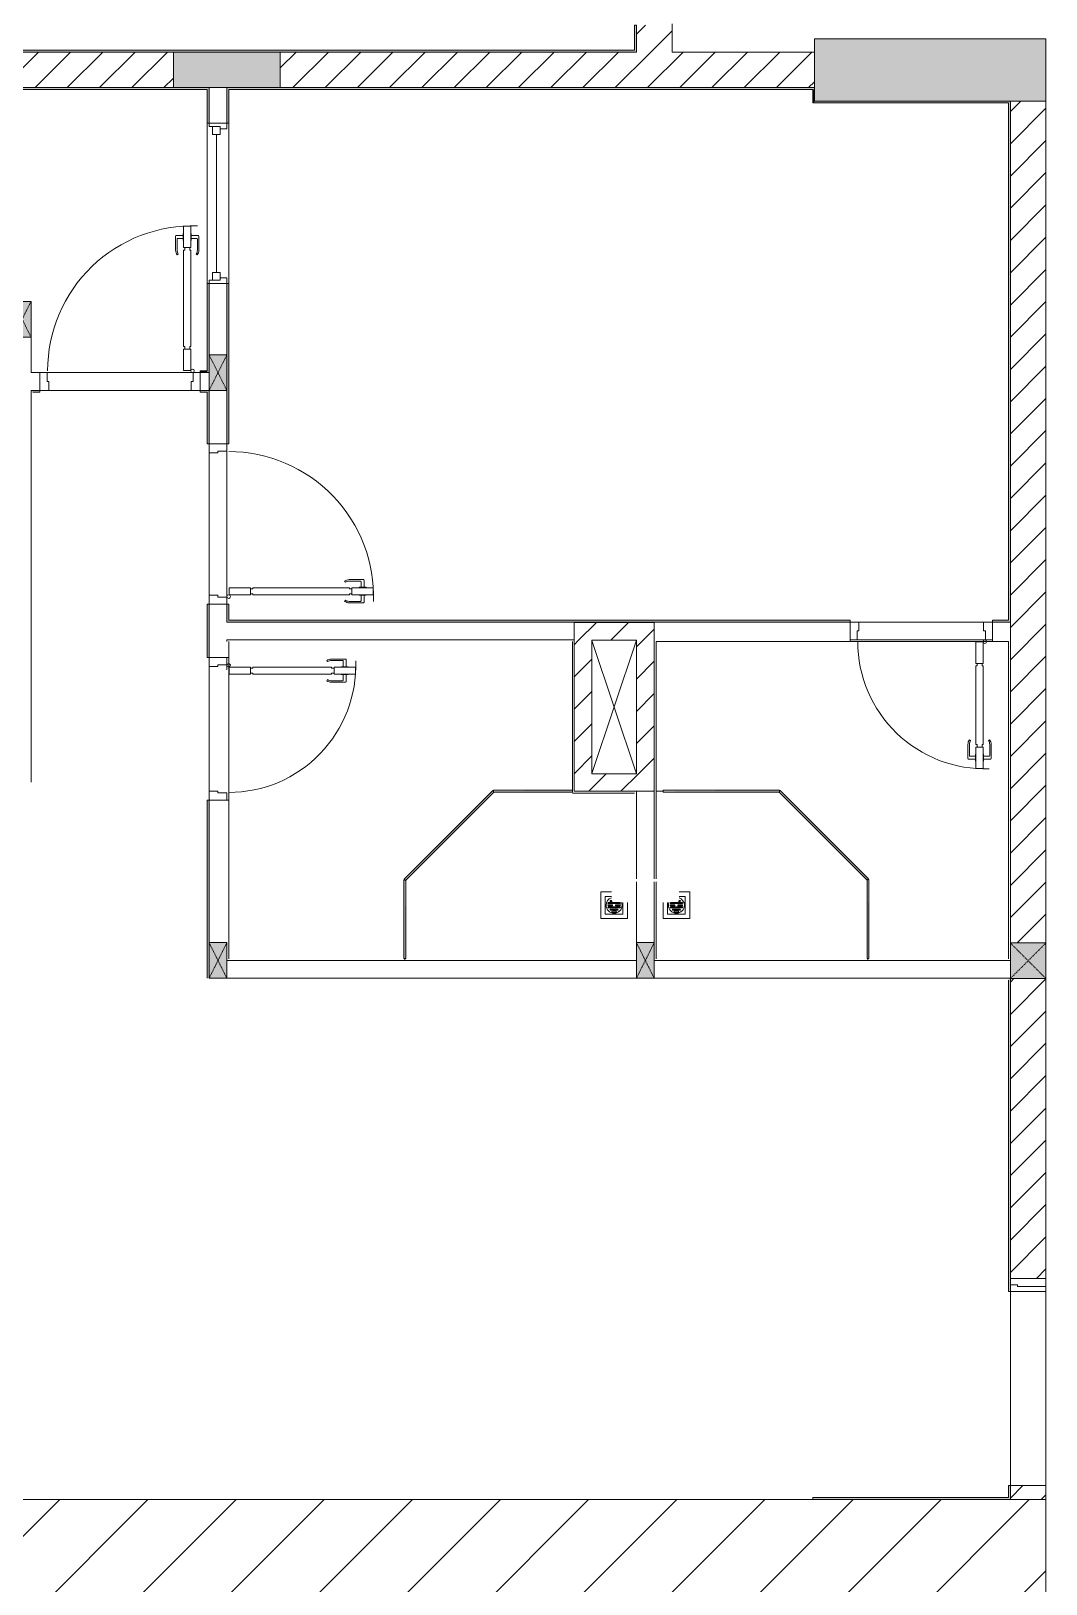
# Model space of a CAD drawing. Header units: millimetres. Extents: x 50254 to 245170, y 481 to 78637.
# Drawn here: x 228568 to 234268, y 61437 to 70155 of the extents above; entities that cross this region are included whole.
import ezdxf

# ---------------------------------------------------------------- set-up
doc = ezdxf.new("R2010")
doc.units = ezdxf.units.MM
doc.linetypes.add('IMPORT-Dash _2_', pattern=[6, 3, -3])
for name, color, linetype, lineweight in [('0-2-1', 53, 'Continuous', 9), ('A-DETL-GENF-6', 20, 'Continuous', 9), ('A-DETL-GENF-7', 53, 'Continuous', 9), ('A-DETL-THIN-2', 151, 'Continuous', 9), ('A-DOOR-5', 53, 'Continuous', 9), ('A-DOOR-FRAM-2', 53, 'Continuous', 9), ('A-FLOR-1-1', 53, 'Continuous', 9), ('A-FLOR-4', 53, 'Continuous', 9), ('A-GLAZ-5', 53, 'Continuous', 9), ('A-GLAZ-CURT-3', 130, 'Continuous', 9), ('A-GLAZ-CURT-4', 53, 'Continuous', 9), ('A-WALL-1-1', 53, 'Continuous', 9), ('A-WALL-7', 53, 'Continuous', 9), ('A-WALL-PATT-3', 53, 'Continuous', 9), ('A-WALL-PATT-4', 130, 'Continuous', 9), ('A_1404_dwg-1', 53, 'Continuous', 9), ('I-WALL-1-1', 53, 'Continuous', 9), ('I-WALL-2', 53, 'Continuous', 9), ('M-EQPM-3', 53, 'Continuous', 9), ('S-COLS-1', 130, 'Continuous', 9), ('S-COLS-10', 130, 'IMPORT-Dash _2_', 9), ('S-COLS-2-1', 53, 'Continuous', 9), ('S-COLS-4-1', 53, 'Continuous', 9), ('S-COLS-9', 53, 'Continuous', 9), ('S-COLS-HDLN-2', 53, 'IMPORT-Dash _2_', 9)]:
    doc.layers.add(name, color=color, linetype=linetype, lineweight=lineweight)
pattern_1 = [(45, (0, 0), (-90.50967, 90.50967), [])]

# ---------------------------------------------------------------- blocks, each defined once
blk = doc.blocks.new('A_1404_dwg_NCV_TKTC_KET CAU_rvt-1-TKTC_MB HOÀN THIỆN SÀN TẦNG 3-4-4819833-KeyPlan-CH1')
at = {"layer": 'S-COLS-1'}
for points in [[(115627.9, 69761.9), (116452.6, 69761.9), (116452.6, 70111.9), (115152.6, 70111.9), (115152.6, 69761.9)], [(111752.6, 69836.9), (112152.6, 69836.9), (112152.6, 70036.9), (111552.6, 70036.9), (111552.6, 69836.9)]]:
    blk.add_hatch(color=256, dxfattribs=at).paths.add_polyline_path(points)
at = {"layer": 'A-FLOR-1-1'}
blk.add_line((113802.1, 66835.3), (114252.1, 66835.3), dxfattribs=at)
at = {"layer": 'S-COLS-2-1'}
for p, q in [((111552.6, 70036.9), (111552.6, 69836.9)), ((112152.6, 69836.9), (112152.6, 70036.9)), ((116452.6, 61911.9), (116252.6, 61911.9))]:
    blk.add_line(p, q, dxfattribs=at)
at = {"layer": 'S-COLS-2-1', "flags": 128}
blk.add_lwpolyline([(116252.6, 69761.9), (116452.6, 69761.9), (116452.6, 70111.9), (115152.6, 70111.9), (115152.6, 69836.9)], dxfattribs=at)
blk = doc.blocks.new('A_1404_dwg_DOOR_CW_01 CANH MO-PANEL KINH - DIW_01-900x2200-CỬA GỖ VÂN LAMINATE-553375-TKTC_MB HOÀN THIỆN SÀN TẦNG 3-4-4819841-KeyPlan-CH1')
at = {"layer": 'A-DETL-GENF-7'}
for p, q in [((49614.6, 40123.9), (49614.6, 40203.4)), ((49657.6, 40207.4), (49618.6, 40207.4)), ((49657.6, 40190.4), (49626.6, 40190.4)), ((49701.6, 40207.4), (49740.6, 40207.4)), ((49701.6, 40190.4), (49732.6, 40190.4)), ((49744.6, 40123.9), (49744.6, 40203.4)), ((49622.6, 40186.4), (49622.6, 40123.9)), ((49622.7, 40098.1), (49629.3, 40102.7)), ((49736.4, 40098.1), (49729.9, 40102.7)), ((49736.6, 40186.4), (49736.6, 40123.9))]:
    blk.add_line(p, q, dxfattribs=at)
at = {"layer": 'A-DETL-GENF-7', "flags": 128}
for points in [[(49657.6, 40179.2), (49659.6, 40179.2), (49659.6, 40218.7), (49657.6, 40218.7)], [(49699.6, 40258.9), (49659.6, 40258.9), (49659.6, 40138.9), (49699.6, 40138.9)], [(49701.6, 40179.2), (49699.6, 40179.2), (49699.6, 40218.7), (49701.6, 40218.7)], [(49665.6, 39582.9), (49659.6, 39582.9), (49659.6, 40124.9), (49665.6, 40124.9), (49665.6, 40138.9), (49693.6, 40138.9), (49693.6, 40124.9), (49699.6, 40124.9), (49699.6, 39582.9), (49693.6, 39582.9), (49693.6, 39568.9), (49665.6, 39568.9)], [(49659.6, 39568.9), (49699.6, 39568.9), (49699.6, 39448.9), (49659.6, 39448.9)]]:
    blk.add_lwpolyline(points, close=True, dxfattribs=at)
at = {"layer": 'A-DETL-GENF-7'}
blk.add_circle((49709.6, 39446.9), 10, dxfattribs=at)
for centre, radius, start, end in [((49709.6, 39446.9), 814, 88, 180), ((49618.6, 40203.4), 4, 90, 180), ((49626.6, 40186.4), 4, 90, 180), ((49732.6, 40186.4), 4, 0, 90), ((49740.6, 40203.4), 4, 0, 90), ((49659.6, 40123.9), 45, 180, 215), ((49659.6, 40123.9), 37, 180, 215), ((49699.6, 40123.9), 37, 325, 0), ((49699.6, 40123.9), 45, 325, 0)]:
    blk.add_arc(centre, radius, start, end, dxfattribs=at)
at = {"layer": 'A-DOOR-5'}
blk.add_line((49709.6, 39436.9), (49684.6, 39436.9), dxfattribs=at)
at = {"layer": 'A-DOOR-5', "flags": 128}
for points in [[(48852.6, 39336.9), (48852.6, 39436.9), (48892.6, 39436.9), (48892.6, 39386.9), (48902.6, 39386.9), (48902.6, 39336.9)], [(49702.6, 39336.9), (49702.6, 39386.9), (49712.6, 39386.9), (49712.6, 39436.9), (49752.6, 39436.9), (49752.6, 39336.9)]]:
    blk.add_lwpolyline(points, close=True, dxfattribs=at)
blk = doc.blocks.new('A_1404_dwg_DOOR_CW_01 CANH MO-PANEL KINH - DIG_02-800x2200-CỬA NHÔM KÍNH-V57-TKTC_MB HOÀN THIỆN SÀN TẦNG 3-4-4819848-KeyPlan-CH1')
at = {"layer": 'A-DETL-GENF-7'}
for p, q in [((75603.6, 31907.4), (75564.6, 31907.4)), ((75647.6, 31907.4), (75686.6, 31907.4)), ((75560.6, 31823.9), (75560.6, 31903.4)), ((75568.6, 31886.4), (75568.6, 31823.9)), ((75603.6, 31890.4), (75572.6, 31890.4)), ((75647.6, 31890.4), (75678.6, 31890.4)), ((75682.6, 31886.4), (75682.6, 31823.9)), ((75690.6, 31823.9), (75690.6, 31903.4)), ((75568.7, 31798.1), (75575.3, 31802.7)), ((75682.4, 31798.1), (75675.9, 31802.7))]:
    blk.add_line(p, q, dxfattribs=at)
at = {"layer": 'A-DETL-GENF-7', "flags": 128}
for points in [[(75603.6, 31879.2), (75605.6, 31879.2), (75605.6, 31918.7), (75603.6, 31918.7)], [(75605.6, 31958.9), (75645.6, 31958.9), (75645.6, 31838.9), (75605.6, 31838.9)], [(75647.6, 31879.2), (75645.6, 31879.2), (75645.6, 31918.7), (75647.6, 31918.7)], [(75639.6, 31382.9), (75645.6, 31382.9), (75645.6, 31824.9), (75639.6, 31824.9), (75639.6, 31838.9), (75611.6, 31838.9), (75611.6, 31824.9), (75605.6, 31824.9), (75605.6, 31382.9), (75611.6, 31382.9), (75611.6, 31368.9), (75639.6, 31368.9)], [(75645.6, 31368.9), (75605.6, 31368.9), (75605.6, 31248.9), (75645.6, 31248.9)]]:
    blk.add_lwpolyline(points, close=True, dxfattribs=at)
at = {"layer": 'A-DETL-GENF-7'}
blk.add_circle((75595.6, 31246.9), 10, dxfattribs=at)
for centre, radius, start, end in [((75564.6, 31903.4), 4, 90, 180), ((75595.6, 31246.9), 714, 360, 92), ((75686.6, 31903.4), 4, 0, 90), ((75605.6, 31823.9), 45, 180, 215), ((75572.6, 31886.4), 4, 90, 180), ((75605.6, 31823.9), 37, 180, 215), ((75645.6, 31823.9), 37, 325, 0), ((75678.6, 31886.4), 4, 0, 90), ((75645.6, 31823.9), 45, 325, 0)]:
    blk.add_arc(centre, radius, start, end, dxfattribs=at)
at = {"layer": 'A-DOOR-5'}
blk.add_line((75595.6, 31236.9), (75620.6, 31236.9), dxfattribs=at)
at = {"layer": 'A-DOOR-5', "flags": 128}
for points in [[(75552.6, 31136.9), (75602.6, 31136.9), (75602.6, 31186.9), (75592.6, 31186.9), (75592.6, 31236.9), (75552.6, 31236.9)], [(76302.6, 31136.9), (76352.6, 31136.9), (76352.6, 31236.9), (76312.6, 31236.9), (76312.6, 31186.9), (76302.6, 31186.9)]]:
    blk.add_lwpolyline(points, close=True, dxfattribs=at)
blk = doc.blocks.new('A_1404_dwg_M_Fixed - 900 x 1400-901190-TKTC_MB HOÀN THIỆN SÀN TẦNG 3-4-4819850-KeyPlan-CH1')
at = {"layer": 'A-GLAZ-5'}
blk.add_line((111793.6, 68800), (111793.6, 69574), dxfattribs=at)
at = {"layer": 'A-GLAZ-5', "flags": 128}
for points in [[(111771.6, 69618), (111771.6, 69574), (111815.6, 69574), (111815.6, 69618), (111752.6, 69618), (111752.6, 69635.8)], [(111815.6, 69605), (111852.6, 69605), (111852.6, 69637)], [(111752.6, 68737), (111752.6, 68756), (111815.6, 68756), (111815.6, 68800), (111771.6, 68800), (111771.6, 68756)], [(111815.6, 68769), (111852.6, 68769), (111852.6, 68737)]]:
    blk.add_lwpolyline(points, dxfattribs=at)
blk = doc.blocks.new('A_1404_dwg_THU NUOC - THU NUOC-V86-TKTC_MB HOÀN THIỆN SÀN TẦNG 3-4-4819887-KeyPlan-CH1')
at = {"layer": 'M-EQPM-3'}
for p, q in [((113995.1, 65262.1), (114059.3, 65262.1)), ((114059.3, 65256.1), (113995.1, 65256.1)), ((113995.1, 65237.7), (114059.3, 65237.7)), ((114059.3, 65231.7), (113995.1, 65231.7)), ((114007.4, 65274.6), (114014.5, 65274.6)), ((114017, 65268.6), (114007.4, 65268.6)), ((114007.4, 65225.2), (114046.9, 65225.2)), ((114046.9, 65219.2), (114007.4, 65219.2)), ((114017.3, 65212.9), (114036.9, 65212.9)), ((114036.9, 65206.9), (114017.3, 65206.9))]:
    blk.add_line(p, q, dxfattribs=at)
at = {"layer": 'M-EQPM-3', "flags": 128}
for points in [[(114102.1, 65262.4), (114102.1, 65171.9), (113952.1, 65171.9), (113952.1, 65321.9), (114012.6, 65321.9)], [(114012.6, 65296.9), (113977.1, 65296.9), (113977.1, 65196.9), (114077.1, 65196.9), (114077.1, 65262.4)], [(113995.1, 65249.7), (114019.1, 65249.7), (114019.1, 65243.7), (113995.1, 65243.7)], [(114059.3, 65243.7), (114035.1, 65243.7), (114035.1, 65249.7), (114059.3, 65249.7)]]:
    blk.add_lwpolyline(points, dxfattribs=at)
at = {"layer": 'M-EQPM-3'}
for centre, radius, start, end in [((114027.1, 65246.9), 45, 109.05182, 180), ((114027.1, 65246.9), 45, 109.05182, 180), ((114027.1, 65246.9), 45, 180, 360), ((114027.1, 65246.9), 45, 180, 360), ((113995.1, 65259.1), 3, 90, 270), ((113995.1, 65246.7), 3, 90, 270), ((113995.1, 65234.7), 3, 90, 270), ((114007.4, 65271.6), 3, 90, 270), ((114007.4, 65222.2), 3, 90, 270), ((114017.3, 65209.9), 3, 90, 270), ((114036.9, 65209.9), 3, 270, 90), ((114046.9, 65222.2), 3, 270, 90), ((114059.3, 65259.1), 3, 270, 90), ((114059.3, 65246.7), 3, 270, 90), ((114059.3, 65234.7), 3, 270, 90), ((114027.1, 65246.9), 45, 0, 20.24068), ((114027.1, 65246.9), 45, 0, 20.24068)]:
    blk.add_arc(centre, radius, start, end, dxfattribs=at)
blk = doc.blocks.new('A_1404_dwg_THU NUOC - THU NUOC-V87-TKTC_MB HOÀN THIỆN SÀN TẦNG 3-4-4819888-KeyPlan-CH1')
at = {"layer": 'M-EQPM-3'}
for p, q in [((114345, 65262.1), (114409.2, 65262.1)), ((114409.2, 65256.1), (114345, 65256.1)), ((114345, 65237.7), (114409.2, 65237.7)), ((114409.2, 65231.7), (114345, 65231.7)), ((114357.4, 65225.2), (114396.9, 65225.2)), ((114396.9, 65219.2), (114357.4, 65219.2)), ((114367.3, 65212.9), (114386.9, 65212.9)), ((114396.9, 65268.6), (114388.1, 65268.6)), ((114390.6, 65274.6), (114396.9, 65274.6)), ((114386.9, 65206.9), (114367.3, 65206.9))]:
    blk.add_line(p, q, dxfattribs=at)
at = {"layer": 'M-EQPM-3', "flags": 128}
for points in [[(114302.1, 65262.4), (114302.1, 65171.9), (114452.1, 65171.9), (114452.1, 65321.9), (114392.6, 65321.9)], [(114327.1, 65262.4), (114327.1, 65196.9), (114427.1, 65196.9), (114427.1, 65296.9), (114392.6, 65296.9)], [(114345, 65249.7), (114369.1, 65249.7), (114369.1, 65243.7), (114345, 65243.7)], [(114409.2, 65243.7), (114385.1, 65243.7), (114385.1, 65249.7), (114409.2, 65249.7)]]:
    blk.add_lwpolyline(points, dxfattribs=at)
at = {"layer": 'M-EQPM-3'}
for centre, radius, start, end in [((114377.1, 65246.9), 45, 159.75932, 180), ((114377.1, 65246.9), 45, 159.75932, 180), ((114377.1, 65246.9), 45, 180, 0), ((114377.1, 65246.9), 45, 180, 0), ((114345, 65259.1), 3, 90, 270), ((114345, 65246.7), 3, 90, 270), ((114345, 65234.7), 3, 90, 270), ((114357.4, 65222.2), 3, 90, 270), ((114367.3, 65209.9), 3, 90, 270), ((114386.9, 65209.9), 3, 270, 90), ((114377.1, 65246.9), 45, 0, 69.76837), ((114377.1, 65246.9), 45, 0, 69.76837), ((114396.9, 65271.6), 3, 270, 90), ((114396.9, 65222.2), 3, 270, 90), ((114409.2, 65259.1), 3, 270, 90), ((114409.2, 65246.7), 3, 270, 90), ((114409.2, 65234.7), 3, 270, 90)]:
    blk.add_arc(centre, radius, start, end, dxfattribs=at)
blk = doc.blocks.new('A_1404_dwg_System Panel - Glazed-901207-TKTC_MB HOÀN THIỆN SÀN TẦNG 3-4-4819890-KeyPlan-CH1')
at = {"layer": 'A-GLAZ-CURT-3'}
blk.add_hatch(color=256, dxfattribs=at).paths.add_polyline_path([(115456.1, 64947.3), (115457.6, 64947.3), (115452.6, 65391.6), (115447.6, 65388), (115447.6, 64947.3)])
at = {"layer": 'A-GLAZ-CURT-4'}
blk.add_line((115457.6, 64947.3), (115457.6, 65391.6), dxfattribs=at)
at = {"layer": 'A-GLAZ-CURT-4', "flags": 128}
blk.add_lwpolyline([(115447.6, 65389.5), (115447.6, 64947.3), (115457.6, 64947.3)], dxfattribs=at)
blk = doc.blocks.new('A_1404_dwg_System Panel - Glazed-579379-TKTC_MB HOÀN THIỆN SÀN TẦNG 3-4-4819872-KeyPlan-CH1')
at = {"layer": 'A-GLAZ-CURT-3'}
blk.add_hatch(color=256, dxfattribs=at).paths.add_polyline_path([(115447.6, 65389.5), (115452.6, 65391.6), (115456.1, 65395.1), (114956.3, 65886.9), (114956.8, 65880.3), (115218.7, 65618.4)])
at = {"layer": 'A-GLAZ-CURT-4'}
blk.add_line((115456.1, 65395.1), (114960.3, 65890.9), dxfattribs=at)
at = {"layer": 'A-GLAZ-CURT-4', "flags": 128}
blk.add_lwpolyline([(114954.7, 65882.4), (115449, 65388), (115456.1, 65395.1)], dxfattribs=at)
blk = doc.blocks.new('A_1404_dwg_System Panel - Glazed-901208-TKTC_MB HOÀN THIỆN SÀN TẦNG 3-4-4819891-KeyPlan-CH1')
at = {"layer": 'A-GLAZ-CURT-3'}
blk.add_hatch(color=256, dxfattribs=at).paths.add_polyline_path([(114953.2, 65882.4), (114956.8, 65887.4), (114953.2, 65892.4), (114302.1, 65886.9), (114302.1, 65882.4)])
at = {"layer": 'A-GLAZ-CURT-4', "flags": 128}
blk.add_lwpolyline([(114956.8, 65892.4), (114302.1, 65892.4), (114302.1, 65882.4), (114956.8, 65882.4)], close=True, dxfattribs=at)
blk = doc.blocks.new('A_1404_dwg_System Panel - Glazed-901209-TKTC_MB HOÀN THIỆN SÀN TẦNG 3-4-4819892-KeyPlan-CH1')
at = {"layer": 'A-GLAZ-CURT-3'}
blk.add_hatch(color=256, dxfattribs=at).paths.add_polyline_path([(112848.6, 64947.3), (112857.1, 64947.3), (112852.1, 65389.3), (112847.1, 65389.3), (112847.1, 64947.3)])
at = {"layer": 'A-GLAZ-CURT-4'}
blk.add_line((112857.1, 64947.3), (112857.1, 65387.2), dxfattribs=at)
at = {"layer": 'A-GLAZ-CURT-4', "flags": 128}
blk.add_lwpolyline([(112847.1, 65389.3), (112847.1, 64947.3), (112857.1, 64947.3)], dxfattribs=at)
blk = doc.blocks.new('A_1404_dwg_System Panel - Glazed-579637-TKTC_MB HOÀN THIỆN SÀN TẦNG 3-4-4819875-KeyPlan-CH1')
at = {"layer": 'A-GLAZ-CURT-3'}
blk.add_hatch(color=256, dxfattribs=at).paths.add_polyline_path([(112857.1, 65387.2), (113350.2, 65887.4), (113346.7, 65890.9), (112852.1, 65389.3), (112857.1, 65389.3)])
at = {"layer": 'A-GLAZ-CURT-4'}
blk.add_line((112855.7, 65385.7), (113352.3, 65882.4), dxfattribs=at)
at = {"layer": 'A-GLAZ-CURT-4', "flags": 128}
blk.add_lwpolyline([(113346.7, 65890.9), (112848.6, 65392.8), (112855.7, 65385.7)], dxfattribs=at)
blk = doc.blocks.new('A_1404_dwg_System Panel - Glazed-901201-TKTC_MB HOÀN THIỆN SÀN TẦNG 3-4-4819876-KeyPlan-CH1')
at = {"layer": 'A-GLAZ-CURT-3'}
blk.add_hatch(color=256, dxfattribs=at).paths.add_polyline_path([(113353.8, 65882.4), (113792.6, 65882.4), (113792.6, 65892.4), (113350.2, 65887.4), (113352.3, 65882.4)])
at = {"layer": 'A-GLAZ-CURT-4', "flags": 128}
blk.add_lwpolyline([(113350.2, 65882.4), (113792.6, 65882.4), (113792.6, 65892.4), (113350.2, 65892.4)], close=True, dxfattribs=at)
blk = doc.blocks.new('A_1404_dwg_G1_SOF - BO TRU - 100x200-745959-TKTC_MB HOÀN THIỆN SÀN TẦNG 3-4-4819847-KeyPlan-CH1')
at = {"layer": 'S-COLS-1'}
blk.add_hatch(color=256, dxfattribs=at).paths.add_polyline_path([(111052.6, 40036.9), (111052.6, 40236.9), (110952.6, 40236.9), (110952.6, 40036.9)])
at = {"layer": 'S-COLS-9', "flags": 128}
blk.add_lwpolyline([(110952.6, 40036.9), (111052.6, 40036.9), (111052.6, 40236.9), (110952.6, 40236.9)], close=True, dxfattribs=at)
at = {"layer": 'S-COLS-HDLN-2'}
for p, q in [((110952.6, 40036.9), (111052.6, 40236.9)), ((111052.6, 40036.9), (110952.6, 40236.9))]:
    blk.add_line(p, q, dxfattribs=at)
blk = doc.blocks.new('A_1404_dwg_DOOR_CW_01 CANH MO-PANEL KINH - DIG_01-900x2200-CỬA NHÔM KÍNH-901215-TKTC_MB HOÀN THIỆN SÀN TẦNG 3-4-4819898-KeyPlan-CH1')
at = {"layer": 'A-DETL-GENF-7'}
for p, q in [((37864.6, 68823.9), (37864.6, 68903.4)), ((37907.6, 68907.4), (37868.6, 68907.4)), ((37872.6, 68886.4), (37872.6, 68823.9)), ((37907.6, 68890.4), (37876.6, 68890.4)), ((37951.6, 68907.4), (37990.6, 68907.4)), ((37951.6, 68890.4), (37982.6, 68890.4)), ((37986.6, 68886.4), (37986.6, 68823.9)), ((37994.6, 68823.9), (37994.6, 68903.4)), ((37872.7, 68798.1), (37879.3, 68802.7)), ((37986.4, 68798.1), (37979.9, 68802.7))]:
    blk.add_line(p, q, dxfattribs=at)
at = {"layer": 'A-DETL-GENF-7', "flags": 128}
for points in [[(37949.6, 68958.9), (37909.6, 68958.9), (37909.6, 68838.9), (37949.6, 68838.9)], [(37907.6, 68879.2), (37909.6, 68879.2), (37909.6, 68918.7), (37907.6, 68918.7)], [(37951.6, 68879.2), (37949.6, 68879.2), (37949.6, 68918.7), (37951.6, 68918.7)], [(37915.6, 68282.9), (37909.6, 68282.9), (37909.6, 68824.9), (37915.6, 68824.9), (37915.6, 68838.9), (37943.6, 68838.9), (37943.6, 68824.9), (37949.6, 68824.9), (37949.6, 68282.9), (37943.6, 68282.9), (37943.6, 68268.9), (37915.6, 68268.9)], [(37909.6, 68268.9), (37949.6, 68268.9), (37949.6, 68148.9), (37909.6, 68148.9)]]:
    blk.add_lwpolyline(points, close=True, dxfattribs=at)
at = {"layer": 'A-DETL-GENF-7'}
blk.add_circle((37959.6, 68146.9), 10, dxfattribs=at)
for centre, radius, start, end in [((37959.6, 68146.9), 814, 88, 180), ((37868.6, 68903.4), 4, 90, 180), ((37876.6, 68886.4), 4, 90, 180), ((37982.6, 68886.4), 4, 0, 90), ((37990.6, 68903.4), 4, 0, 90), ((37909.6, 68823.9), 45, 180, 215), ((37909.6, 68823.9), 37, 180, 215), ((37949.6, 68823.9), 37, 325, 0), ((37949.6, 68823.9), 45, 325, 0)]:
    blk.add_arc(centre, radius, start, end, dxfattribs=at)
at = {"layer": 'A-DOOR-5'}
blk.add_line((37959.6, 68136.9), (37934.6, 68136.9), dxfattribs=at)
at = {"layer": 'A-DOOR-5', "flags": 128}
for points in [[(37102.6, 68036.9), (37102.6, 68136.9), (37142.6, 68136.9), (37142.6, 68086.9), (37152.6, 68086.9), (37152.6, 68036.9)], [(37952.6, 68036.9), (37952.6, 68086.9), (37962.6, 68086.9), (37962.6, 68136.9), (38002.6, 68136.9), (38002.6, 68036.9)]]:
    blk.add_lwpolyline(points, close=True, dxfattribs=at)
blk = doc.blocks.new('A_1404_dwg_NCV_TKTC_TANG 3 - 4_rvt-1-TKTC_MB HOÀN THIỆN SÀN TẦNG 3-4-4819943-KeyPlan-CH1')
at = {"layer": 'A-WALL-PATT-4'}
h = blk.add_hatch(color=256, dxfattribs=at)
h.paths.add_polyline_path([(114142.6, 70036.9), (114152.6, 70036.9), (114152.6, 70187.4), (114142.6, 70187.4), (114142.6, 70046.9)])
h.paths.add_polyline_path([(114142.6, 71277.4), (114152.6, 71277.4), (114152.6, 73236.9), (114142.6, 73236.9), (114142.6, 71285.3)])
for points in [[(110342.6, 70036.9), (114142.6, 70036.9), (114142.6, 70046.9), (108162.6, 70046.9), (108162.6, 70036.9), (109764.9, 70036.9)], [(109764.9, 69826.9), (111752.6, 69826.9), (111752.6, 69836.9), (108152.6, 69836.9), (108152.6, 69826.9), (108162.6, 69826.9)], [(114352.6, 69826.9), (115152.6, 69826.9), (115152.6, 69836.9), (111852.6, 69836.9), (111852.6, 69826.9), (114152.6, 69826.9)], [(115142.6, 69751.9), (115152.6, 69751.9), (115152.6, 69826.9), (115142.6, 69826.9), (115142.6, 69761.9)], [(116242.6, 69751.9), (116242.6, 69761.9), (115152.6, 69761.9), (115152.6, 69751.9), (115627.9, 69751.9)], [(116242.6, 66846.9), (116252.6, 66846.9), (116252.6, 69761.9), (116242.6, 69761.9), (116242.6, 69658.8)], [(111742.6, 68236.9), (111742.6, 68246.9), (111702.6, 68246.9), (111702.6, 68236.9)], [(116242.6, 61911.9), (116242.6, 61921.9), (115142.6, 61921.9), (115142.6, 61911.9), (115627.9, 61911.9)], [(115152.6, 61911.9), (115152.6, 61911.9), (115142.6, 61911.9)]]:
    blk.add_hatch(color=256, dxfattribs=at).paths.add_polyline_path(points)
h = blk.add_hatch(color=256, dxfattribs=at)
h.paths.add_polyline_path([(111752.6, 68236.9), (111752.5, 68737), (111742.6, 68737), (111742.6, 68236.9), (111752.5, 68236.9)])
h.paths.add_polyline_path([(111752.6, 69637), (111752.6, 69826.9), (111742.6, 69826.9), (111742.6, 69637), (111752.5, 69637)])
h = blk.add_hatch(color=256, dxfattribs=at)
h.paths.add_polyline_path([(111852.6, 66846.9), (111862.6, 66846.9), (111862.6, 66937), (111852.6, 66937)])
h.paths.add_polyline_path([(111852.6, 67837), (111862.6, 67837), (111862.6, 68737), (111852.6, 68737), (111852.6, 68136.9)])
h.paths.add_polyline_path([(111852.6, 69637), (111862.6, 69637), (111862.6, 69826.9), (111852.6, 69826.9), (111852.6, 69658.8)])
h = blk.add_hatch(color=256, dxfattribs=at)
h.paths.add_polyline_path([(111742.6, 68127), (111742.6, 68137), (111702.6, 68136.8), (111702.6, 68127)])
h.paths.add_polyline_path([(110802.6, 68127), (110802.6, 68137), (110752.6, 68134.5), (110752.6, 68127)])
h = blk.add_hatch(color=256, dxfattribs=at)
h.paths.add_polyline_path([(111752.5, 64836.9), (111752.5, 65837.4), (111742.6, 65837.4), (111742.6, 64836.9), (111752.2, 64836.9)])
h.paths.add_polyline_path([(111742.6, 66637.4), (111752.6, 66637.4), (111752.5, 66937), (111742.6, 66937)])
h.paths.add_polyline_path([(111752.6, 67837), (111752.5, 68137), (111742.6, 68136.9), (111742.6, 67837), (111752.5, 67837)])
h = blk.add_hatch(color=256, dxfattribs=at)
h.paths.add_polyline_path([(116242.6, 66836.9), (116252.6, 66836.9), (116252.6, 66846.9), (116152.6, 66846.9), (116152.6, 66836.9)])
h.paths.add_polyline_path([(111862.6, 66836.9), (115352.6, 66836.9), (115352.6, 66846.9), (111852.6, 66846.9), (111852.6, 66836.9)])
h = blk.add_hatch(color=256, dxfattribs=at)
h.paths.add_polyline_path([(116252.6, 61911.9), (116252.6, 61989.4), (116242.6, 61989.4), (116242.6, 61911.9)])
h.paths.add_polyline_path([(116244, 63079.4), (116252.6, 63079.4), (116252.6, 64836.9), (116242.6, 64835.3), (116242.6, 63079.4)])
at = {"layer": 'A-FLOR-4'}
for p, q in [((111652.6, 68136.9), (110852.6, 68136.9)), ((111752.6, 66987), (111752.6, 67787)), ((111852.6, 67797), (111852.6, 66977)), ((116102.6, 66837), (115402.6, 66837)), ((115402.6, 66836.9), (116102.6, 66836.9)), ((113802.6, 66726.9), (113802.6, 66736.9)), ((115392.6, 66737), (116112.6, 66737)), ((111752.6, 65887.4), (111752.6, 66587.4)), ((114152.6, 65886.9), (114142.6, 65886.9)), ((114262.6, 65886.9), (114302.1, 65886.9)), ((112852.6, 64936.9), (112852.6, 64947.3)), ((115452.6, 64947.3), (115452.6, 64936.9))]:
    blk.add_line(p, q, dxfattribs=at)
at = {"layer": 'A-FLOR-4', "flags": 128}
blk.add_lwpolyline([(116252.6, 61989.4), (116452.5, 61989.4), (116452.5, 63079.4), (116252.6, 63079.4), (116252.6, 61989.4), (116252.6, 63079.4)], dxfattribs=at)
at = {"layer": 'A-WALL-1-1'}
for p, q in [((111752.6, 69637), (111852.6, 69637)), ((111852.6, 68737), (111752.6, 68737)), ((115352.6, 66736.9), (115352.6, 66836.9)), ((116152.6, 66836.9), (116152.6, 66736.9)), ((116252.6, 66736.9), (116252.6, 66836.9)), ((114152.6, 65379.4), (114152.6, 65036.9)), ((114252.6, 65036.9), (114252.6, 65379.4)), ((114152.6, 64936.9), (111852.6, 64936.9)), ((116252.6, 64936.9), (114252.6, 64936.9)), ((116252.6, 64836.9), (116252.6, 64936.9)), ((111852.5, 64836.9), (114152.6, 64836.9)), ((114252.6, 64836.9), (116252.6, 64836.9))]:
    blk.add_line(p, q, dxfattribs=at)
at = {"layer": 'A-WALL-1-1', "flags": 128}
for points in [[(111852.6, 69826.9), (111852.6, 69836.9), (111752.6, 69836.9), (111752.6, 69826.9)], [(110802.6, 68136.9), (110802.6, 68236.9), (110762.6, 68236.9)], [(111752.6, 68236.9), (111702.6, 68236.9), (111702.6, 68136.9)], [(111742.6, 68136.9), (111752.6, 68136.9), (111752.6, 67837), (111852.6, 67837)], [(111852.6, 66937), (111752.6, 66937), (111752.6, 66637.4), (111852.6, 66637.4)], [(111852.6, 66726.9), (111852.6, 66736.9), (113802.1, 66736.9), (113802.1, 66836.9), (111852.6, 66836.9), (111852.6, 66846.9)], [(114252.1, 66836.9), (114252.1, 66736.9), (114252.6, 66736.9)], [(111852.6, 65837.4), (111752.6, 65837.4), (111752.6, 65036.9)], [(114252.6, 65395.6), (114252.6, 65886.9), (114152.6, 65886.9), (114152.6, 65395.6)]]:
    blk.add_lwpolyline(points, dxfattribs=at)
at = {"layer": 'A-WALL-7'}
for p, q in [((111752.6, 69826.9), (111752.6, 69637)), ((111852.6, 69637), (111852.6, 69826.9)), ((111752.6, 68737), (111752.6, 68336.9)), ((111852.6, 68336.9), (111852.6, 68737)), ((110842.6, 68236.9), (111662.6, 68236.9)), ((110752.6, 68137), (110752.6, 68127)), ((111652.6, 68136.9), (110852.6, 68136.9)), ((111702.6, 68136.9), (111742.6, 68136.9)), ((111852.6, 67837), (111852.6, 68136.9)), ((111752.6, 66987), (111752.6, 67787)), ((111852.6, 67797), (111852.6, 66977)), ((111852.6, 66846.9), (111852.6, 66937)), ((115352.6, 66836.9), (114252.1, 66836.9)), ((115402.6, 66836.9), (116102.6, 66836.9)), ((116252.6, 66836.9), (116152.6, 66836.9)), ((111752.6, 65887.4), (111752.6, 66587.4))]:
    blk.add_line(p, q, dxfattribs=at)
at = {"layer": 'A-WALL-7', "flags": 128}
for points in [[(110762.6, 68236.9), (110752.6, 68236.9), (110752.6, 68247), (110752.6, 68436.9)], [(110752.6, 65937.4), (110752.6, 68127), (110752.6, 68136.9), (110802.6, 68136.9)]]:
    blk.add_lwpolyline(points, dxfattribs=at)
at = {"layer": 'I-WALL-1-1'}
for p, q in [((111752.6, 68137), (111742.6, 68137)), ((113792.6, 66726.9), (113792.6, 65892.4)), ((113792.6, 65876.9), (114142.6, 65876.9)), ((114252.6, 65379.4), (114252.6, 65036.9)), ((114262.6, 64946.9), (114262.6, 65378.9)), ((116252.6, 64936.9), (116252.6, 65035.3)), ((111852.6, 64936.9), (111862.6, 64936.9)), ((114252.6, 64936.9), (114262.6, 64936.9)), ((116242.6, 64936.9), (116252.6, 64936.9)), ((116252.6, 64836.9), (116242.6, 64836.9))]:
    blk.add_line(p, q, dxfattribs=at)
at = {"layer": 'I-WALL-1-1', "flags": 128}
for points in [[(108162.6, 70046.9), (108162.6, 70111.9), (108162.6, 70121.9), (107452.6, 70121.9), (107442.6, 70121.9), (107442.6, 70046.9), (107362.6, 70046.9), (107362.6, 70362.4), (107352.6, 70362.4), (107352.6, 70046.9), (107352.6, 70036.9), (107452.6, 70036.9), (107452.6, 70046.9), (107452.6, 70111.9), (108152.6, 70111.9), (108152.6, 70036.9), (108162.6, 70036.9), (114142.6, 70036.9), (114152.6, 70036.9), (114152.6, 70187.4), (114142.6, 70187.4), (114142.6, 70046.9)], [(111752.6, 66637.4), (111752.6, 66937), (111742.6, 66937), (111742.6, 66637.4)]]:
    blk.add_lwpolyline(points, close=True, dxfattribs=at)
for points in [[(111752.6, 69826.9), (111752.6, 69836.9), (108152.6, 69836.9), (108152.6, 69826.9), (108152.6, 69761.9), (107652.6, 69761.9), (107652.6, 69751.9), (108152.6, 69751.9), (108162.6, 69751.9), (108162.6, 69826.9), (111742.6, 69826.9), (111742.6, 69637), (111752.6, 69637)], [(116252.6, 66836.9), (116252.6, 66846.9), (116252.6, 69761.9), (116242.6, 69761.9), (115152.6, 69761.9), (115152.6, 69826.9), (115152.6, 69836.9), (111852.6, 69836.9), (111852.6, 69826.9)], [(111852.6, 69637), (111862.6, 69637), (111862.6, 69826.9), (115142.6, 69826.9), (115142.6, 69751.9), (115152.6, 69751.9), (116242.6, 69751.9), (116242.6, 66846.9), (116152.6, 66846.9), (116152.6, 66836.9)], [(111752.6, 68737), (111742.6, 68737), (111742.6, 68246.9), (111702.6, 68246.9), (111702.6, 68236.9), (111742.6, 68236.9), (111752.6, 68236.9)], [(111852.6, 67837), (111862.6, 67837), (111862.6, 68737), (111852.6, 68737)], [(110762.6, 68127), (110802.6, 68127), (110802.6, 68137)], [(111702.6, 68137), (111702.6, 68127), (111742.6, 68127), (111742.6, 67837), (111752.6, 67837), (111752.6, 68136.9)], [(115352.6, 66836.9), (115352.6, 66846.9), (111862.6, 66846.9), (111862.6, 66937), (111852.6, 66937)], [(111852.6, 66846.9), (111852.6, 66836.9), (114252.1, 66836.9)], [(111852.6, 66637.4), (111862.6, 66637.4), (111862.6, 66726.9)], [(114142.6, 65886.9), (113802.6, 65886.9), (113802.6, 66726.9)], [(114252.6, 66736.9), (114252.6, 66726.9), (114252.6, 65395.6)], [(114262.6, 65395.9), (114262.6, 66726.9), (115352.6, 66726.9), (115352.6, 66736.9)], [(116152.6, 66736.9), (116152.6, 66726.9), (116242.6, 66726.9), (116242.6, 64946.9)], [(116252.6, 65035.3), (116252.6, 66726.9), (116252.6, 66736.9)], [(111752.6, 65036.9), (111752.6, 65837.4), (111742.6, 65837.4), (111742.6, 64836.9)], [(111862.6, 64946.9), (111862.6, 65837.4), (111852.6, 65837.4)], [(116242.6, 64826.9), (116242.6, 63079.4), (116252.6, 63079.4), (116252.6, 64835.3)], [(115152.6, 61911.9), (116242.6, 61911.9), (116252.6, 61911.9), (116252.6, 61989.4), (116242.6, 61989.4), (116242.6, 61921.9), (115142.6, 61921.9), (115142.6, 61911.9)]]:
    blk.add_lwpolyline(points, dxfattribs=at)
at = {"layer": 'I-WALL-2'}
for p, q in [((111752.6, 69637), (111752.6, 69826.9)), ((111852.6, 69826.9), (111852.6, 69637)), ((111742.6, 68737), (111742.6, 69637)), ((111862.6, 69637), (111862.6, 68737)), ((111752.6, 68336.9), (111752.6, 68737)), ((111852.6, 68737), (111852.6, 68336.9)), ((110802.6, 68137), (110752.6, 68137)), ((111742.6, 68137), (111702.6, 68137)), ((111852.6, 68136.9), (111852.6, 67837)), ((111852.6, 66937), (111852.6, 66846.9)), ((114252.1, 66836.9), (115352.6, 66836.9)), ((116152.6, 66836.9), (116252.6, 66836.9)), ((116152.6, 66726.9), (115352.6, 66726.9)), ((111862.6, 66637.4), (111862.6, 65837.4))]:
    blk.add_line(p, q, dxfattribs=at)
for name, p in [('A_1404_dwg_M_Fixed - 900 x 1400-901190-TKTC_MB HOÀN THIỆN SÀN TẦNG 3-4-4819850-KeyPlan-CH1', (0, 0)), ('A_1404_dwg_DOOR_CW_01 CANH MO-PANEL KINH - DIG_01-900x2200-CỬA NHÔM KÍNH-901215-TKTC_MB HOÀN THIỆN SÀN TẦNG 3-4-4819898-KeyPlan-CH1', (73700, 100)), ('A_1404_dwg_System Panel - Glazed-579637-TKTC_MB HOÀN THIỆN SÀN TẦNG 3-4-4819875-KeyPlan-CH1', (0, 0)), ('A_1404_dwg_System Panel - Glazed-901201-TKTC_MB HOÀN THIỆN SÀN TẦNG 3-4-4819876-KeyPlan-CH1', (0, 0)), ('A_1404_dwg_System Panel - Glazed-901208-TKTC_MB HOÀN THIỆN SÀN TẦNG 3-4-4819891-KeyPlan-CH1', (0, 0)), ('A_1404_dwg_System Panel - Glazed-579379-TKTC_MB HOÀN THIỆN SÀN TẦNG 3-4-4819872-KeyPlan-CH1', (0, 0)), ('A_1404_dwg_System Panel - Glazed-901209-TKTC_MB HOÀN THIỆN SÀN TẦNG 3-4-4819892-KeyPlan-CH1', (0, 0)), ('A_1404_dwg_System Panel - Glazed-901207-TKTC_MB HOÀN THIỆN SÀN TẦNG 3-4-4819890-KeyPlan-CH1', (0, 0)), ('A_1404_dwg_THU NUOC - THU NUOC-V86-TKTC_MB HOÀN THIỆN SÀN TẦNG 3-4-4819887-KeyPlan-CH1', (0, 0)), ('A_1404_dwg_THU NUOC - THU NUOC-V87-TKTC_MB HOÀN THIỆN SÀN TẦNG 3-4-4819888-KeyPlan-CH1', (0, 0))]:
    blk.add_blockref(name, p)
for name, p, rotation in [('A_1404_dwg_G1_SOF - BO TRU - 100x200-745959-TKTC_MB HOÀN THIỆN SÀN TẦNG 3-4-4819847-KeyPlan-CH1', (221705.1, 108673.9), 180), ('A_1404_dwg_G1_SOF - BO TRU - 100x200-745959-TKTC_MB HOÀN THIỆN SÀN TẦNG 3-4-4819847-KeyPlan-CH1', (222805.1, 108373.9), 180), ('A_1404_dwg_DOOR_CW_01 CANH MO-PANEL KINH - DIW_01-900x2200-CỬA GỖ VÂN LAMINATE-553375-TKTC_MB HOÀN THIỆN SÀN TẦNG 3-4-4819841-KeyPlan-CH1', (72415.6, 116689.5), 270), ('A_1404_dwg_DOOR_CW_01 CANH MO-PANEL KINH - DIG_02-800x2200-CỬA NHÔM KÍNH-V57-TKTC_MB HOÀN THIỆN SÀN TẦNG 3-4-4819848-KeyPlan-CH1', (191705.1, 97973.9), 180), ('A_1404_dwg_DOOR_CW_01 CANH MO-PANEL KINH - DIG_02-800x2200-CỬA NHÔM KÍNH-V57-TKTC_MB HOÀN THIỆN SÀN TẦNG 3-4-4819848-KeyPlan-CH1', (80615.6, 142189.9), 270), ('A_1404_dwg_G1_SOF - BO TRU - 100x200-745959-TKTC_MB HOÀN THIỆN SÀN TẦNG 3-4-4819847-KeyPlan-CH1', (222805.1, 105073.9), 180), ('A_1404_dwg_G1_SOF - BO TRU - 100x200-745959-TKTC_MB HOÀN THIỆN SÀN TẦNG 3-4-4819847-KeyPlan-CH1', (225205.1, 105073.9), 180)]:
    blk.add_blockref(name, p, dxfattribs=dict(rotation=rotation))
blk = doc.blocks.new('A_1404_dwg_FD_05 - FD_05-1000x2200mm-835433-TKTC_MB HOÀN THIỆN SÀN TẦNG 3-4-4819961-KeyPlan-CH1')
at = {"layer": 'A-DOOR-FRAM-2'}
blk.add_line((116452.6, 62106.9), (116452.6, 62061.9), dxfattribs=at)
at = {"layer": 'A-DOOR-FRAM-2', "flags": 128}
blk.add_lwpolyline([(116252.6, 63151.9), (116452.6, 63151.9), (116452.6, 63106.9), (116292.6, 63106.9), (116292.6, 63116.9), (116252.6, 63116.9)], dxfattribs=at)
blk = doc.blocks.new('A_1404_dwg_G1_SOF - BO TRU - 200x200-V48-TKTC_MB HOÀN THIỆN SÀN TẦNG 3-4-4820028-KeyPlan-CH1')
at = {"layer": 'S-COLS-10'}
blk.add_hatch(color=256, dxfattribs=at).paths.add_polyline_path([(116287, 64835.3), (116452.5, 64836.9), (116449.7, 65035.3), (116252.6, 65035.3), (116252.6, 64835.3)])
at = {"layer": 'S-COLS-4-1', "flags": 128}
blk.add_lwpolyline([(116252.6, 65035.3), (116452.5, 65035.3), (116452.5, 64835.3), (116252.6, 64835.3)], dxfattribs=at)
at = {"layer": 'S-COLS-HDLN-2'}
for p, q in [((116452.5, 65035.3), (116252.6, 64835.4)), ((116252.6, 65035.2), (116452.5, 64835.3))]:
    blk.add_line(p, q, dxfattribs=at)
blk = doc.blocks.new('A_1404_dwg-4819832-KeyPlan-CH1')
at = {"layer": 'A-WALL-PATT-3'}
h = blk.add_hatch(dxfattribs=at)
h.set_pattern_fill('FP_22', color=256, style=0, pattern_type=2)
h.set_pattern_definition(pattern_1)
h.paths.add_polyline_path([(114152.6, 70036.9), (114352.6, 70036.9), (114352.4, 70187.4), (114152.6, 70187.4)])
h.paths.add_polyline_path([(114152.6, 71285.3), (114352.6, 71285.3), (114352.6, 71511.9), (114152.6, 71511.9)])
h.paths.add_polyline_path([(114352.6, 71711.9), (114352.6, 74516.9), (114152.6, 74516.9), (114152.6, 71711.9), (114326.2, 71711.9)])
h = blk.add_hatch(dxfattribs=at)
h.set_pattern_fill('FP_22', color=256, style=0, pattern_type=2)
h.set_pattern_definition(pattern_1)
h.paths.add_polyline_path([(108162.6, 69836.9), (111552.6, 69836.9), (111552.6, 70036.9), (108152.6, 70036.9), (108152.6, 69836.9)])
h = blk.add_hatch(dxfattribs=at)
h.set_pattern_fill('FP_22', color=256, style=0, pattern_type=2)
h.set_pattern_definition(pattern_1)
h.paths.add_polyline_path([(114352.8, 69836.9), (115152.6, 69836.9), (115152.6, 70036.9), (112152.6, 70036.9), (112152.6, 69836.9), (114352.6, 69836.9)])
h = blk.add_hatch(dxfattribs=at)
h.set_pattern_fill('FP_22', color=256, style=0, pattern_type=2)
h.set_pattern_definition(pattern_1)
h.paths.add_polyline_path([(116452.6, 61911.9), (116452.5, 61989.4), (116252.6, 61989.4), (116252.6, 61911.9), (116452.5, 61911.9)])
h.paths.add_polyline_path([(116452.5, 63151.9), (116452.6, 63151.9), (116449.9, 64835.3), (116252.6, 64835.3), (116252.6, 63151.9), (116451.4, 63151.9)])
h.paths.add_polyline_path([(116452.6, 63151.9), (116452.5, 69761.9), (116252.6, 69761.9), (116252.6, 65035.3), (116452.5, 65035.3), (116452.5, 64835.3)])
h = blk.add_hatch(dxfattribs=at)
h.set_pattern_fill('FP_22', color=256, style=0, pattern_type=2)
h.set_pattern_definition(pattern_1)
h.paths.add_polyline_path([(113902.2, 66734.9), (114252.2, 66734.9), (114252.1, 66834.9), (113802.2, 66834.9), (113802.6, 66734.9)])
h = blk.add_hatch(dxfattribs=at)
h.set_pattern_fill('FP_22', color=256, style=0, pattern_type=2)
h.set_pattern_definition(pattern_1)
h.paths.add_polyline_path([(113802.6, 65984.9), (113902.2, 65984.9), (113902.2, 66734.9), (113802.6, 66734.9)])
h = blk.add_hatch(dxfattribs=at)
h.set_pattern_fill('FP_22', color=256, style=0, pattern_type=2)
h.set_pattern_definition(pattern_1)
h.paths.add_polyline_path([(114250.2, 65984.9), (114252.2, 65984.9), (114250.2, 66734.9), (114152.2, 66734.9), (114152.2, 65984.9)])
h = blk.add_hatch(dxfattribs=at)
h.set_pattern_fill('FP_22', color=256, style=0, pattern_type=2)
h.set_pattern_definition(pattern_1)
h.paths.add_polyline_path([(114152.2, 65886.9), (114252.2, 65886.9), (114250.2, 65984.9), (113802.6, 65984.9), (113804.3, 65886.9), (113902.2, 65886.9)])
at = {"layer": '0-2-1'}
for p, q in [((113902.2, 65986.2), (114152.2, 66734.9)), ((114152.2, 65984.9), (113902.2, 66733.6))]:
    blk.add_line(p, q, dxfattribs=at)
at = {"layer": 'A-FLOR-1-1'}
blk.add_line((116452.6, 63106.9), (116452.6, 62106.9), dxfattribs=at)
at = {"layer": 'A-WALL-1-1'}
for p, q in [((111552.6, 69836.9), (111552.6, 70036.9)), ((112152.6, 70036.9), (112152.6, 69836.9)), ((115152.6, 69836.9), (115152.6, 70036.9)), ((116452.6, 69761.9), (116252.6, 69761.9)), ((114252.2, 65886.9), (114252.2, 66736.9)), ((116452.6, 61911.9), (116452.6, 62061.9)), ((116252.6, 61911.9), (116452.6, 61911.9))]:
    blk.add_line(p, q, dxfattribs=at)
at = {"layer": 'A-WALL-1-1', "flags": 128}
for points in [[(115152.6, 70036.9), (114352.6, 70036.9), (114352.6, 70195.3)], [(116252.6, 63151.9), (116452.6, 63151.9), (116452.6, 69761.9)], [(114252.1, 66834.9), (113802.2, 66834.9), (113802.2, 66736.9)]]:
    blk.add_lwpolyline(points, dxfattribs=at)
blk.add_lwpolyline([(113902.2, 66734.9), (114152.2, 66734.9), (114152.2, 65984.9), (113902.2, 65984.9)], close=True, dxfattribs=at)
for name in ['A_1404_dwg_NCV_TKTC_KET CAU_rvt-1-TKTC_MB HOÀN THIỆN SÀN TẦNG 3-4-4819833-KeyPlan-CH1', 'A_1404_dwg_NCV_TKTC_TANG 3 - 4_rvt-1-TKTC_MB HOÀN THIỆN SÀN TẦNG 3-4-4819943-KeyPlan-CH1', 'A_1404_dwg_G1_SOF - BO TRU - 200x200-V48-TKTC_MB HOÀN THIỆN SÀN TẦNG 3-4-4820028-KeyPlan-CH1', 'A_1404_dwg_FD_05 - FD_05-1000x2200mm-835433-TKTC_MB HOÀN THIỆN SÀN TẦNG 3-4-4819961-KeyPlan-CH1']:
    blk.add_blockref(name, (0, 0))

msp = doc.modelspace()

# ---------------------------------------------------------------- hatches: boundary and pattern name
at = {"layer": 'A-DETL-GENF-6'}
h = msp.add_hatch(dxfattribs=at)
h.set_pattern_fill('FP_23', color=256, style=0, pattern_type=2)
h.set_pattern_definition([(45, (117815.8, 0), (-247.4874, 247.4874), [])])
h.paths.add_polyline_path([(229068.4, 23336.9), (229258.4, 23336.9), (229258.4, 24536.9), (234268.4, 24536.9), (234268.4, 33536.9), (226078.4, 33536.9), (226078.4, 23336.9), (229058.4, 23336.9)])
h.paths.add_polyline_path([(221068.4, 23336.9), (221068.4, 23336.9), (221068.4, 24536.9), (225858.4, 24536.9), (225858.4, 33536.9), (217888.4, 33536.9), (217888.4, 24536.9), (217793.4, 24536.9), (217793.4, 23336.9), (220868.4, 23336.9)])
h.paths.add_polyline_path([(212668.4, 23336.9), (212943.3, 23336.9), (212943.3, 24536.9), (217658.4, 24537.4), (217658.4, 33536.9), (209533.3, 33536.9), (209533.3, 24536.9), (209468.3, 24536.5), (209468.4, 23336.9), (212668.3, 23336.9)])
h.paths.add_polyline_path([(186539.4, 23336.9), (187068.4, 23336.9), (187068.4, 24536.9), (187003.4, 24537.4), (187003.4, 33536.9), (178583.4, 33536.9), (178583.4, 24536.9), (183593.4, 24536.9), (183593.4, 23336.9), (183868.4, 23336.9)])
h.paths.add_polyline_path([(170368.4, 23336.9), (170753.4, 23336.9), (170753.4, 24536.9), (170688.4, 24536.9), (170688.4, 33536.9), (162268.4, 33536.9), (162268.4, 24536.9), (167278.4, 24536.9), (167278.4, 23336.9), (170143.4, 23336.9)])
h.paths.add_polyline_path([(225968.4, 53311.9), (234268.4, 53311.9), (234268.3, 61911.9), (225268.4, 61911.9), (225268.4, 56835.3), (224068.4, 56833.3), (224068.4, 53311.9), (225478.4, 53311.9)])
h.paths.add_polyline_path([(165768.3, 53311.9), (172468.4, 53311.9), (172468.4, 56835.3), (171268.4, 56835.3), (171268.3, 61911.9), (162268.4, 61911.9), (162268.4, 53311.9), (164568.4, 53311.9)])

# ---------------------------------------------------------------- linework, layer by layer
at = {"layer": 'A-DETL-THIN-2'}
for p, q in [((234268.4, 61911.9), (225268.4, 61911.9)), ((234268.4, 53311.9), (234268.4, 61911.9))]:
    msp.add_line(p, q, dxfattribs=at)

# ---------------------------------------------------------------- block references
at = {"layer": 'A_1404_dwg-1'}
msp.add_blockref('A_1404_dwg-4819832-KeyPlan-CH1', (117815.8, 0), dxfattribs=at)

doc.saveas('drawing.dxf')
